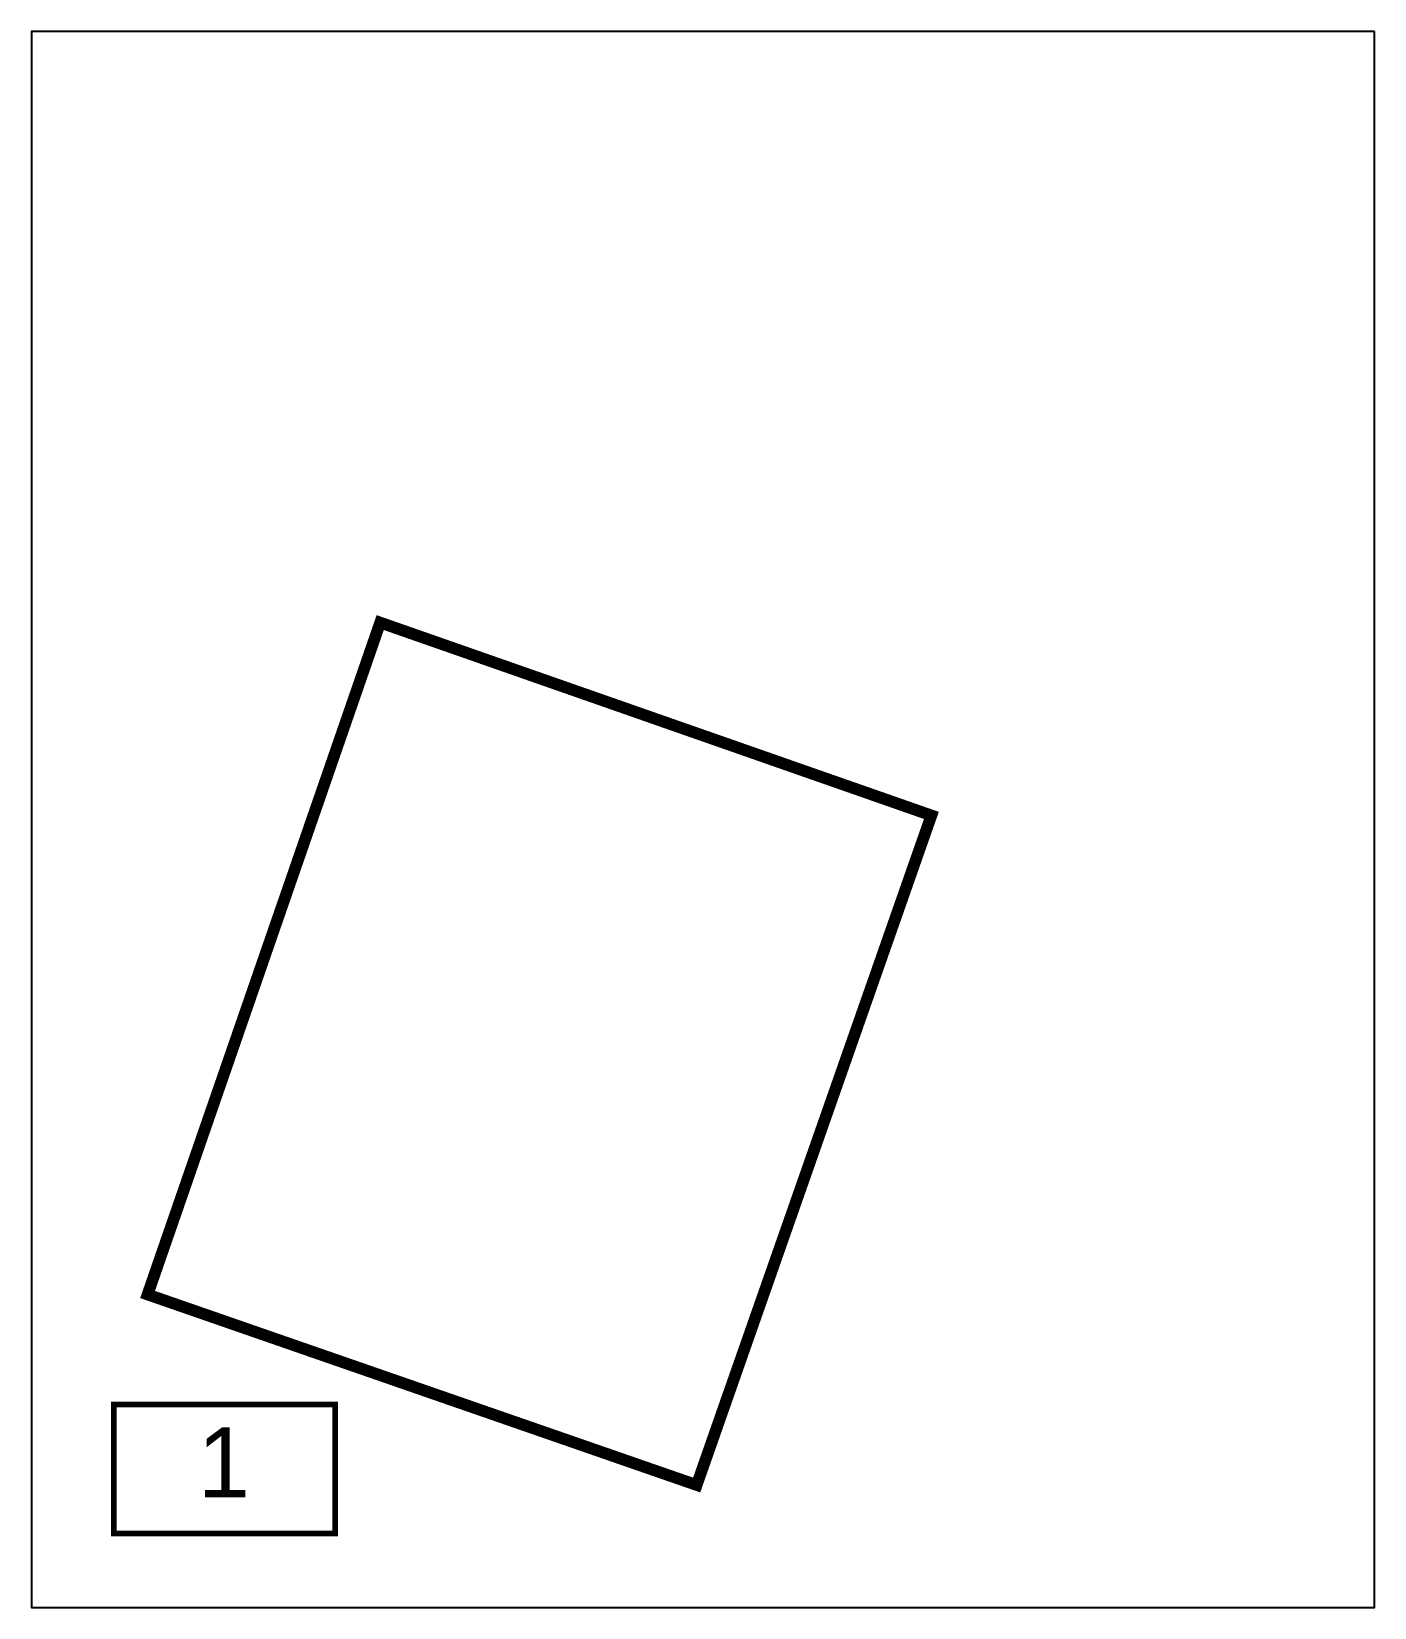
# Model space of a CAD drawing. Extents: x 186698.8 to 186756.3, y 654673.6 to 654741.1.
import ezdxf
from ezdxf.enums import TextEntityAlignment as Align

# ---------------------------------------------------------------- set-up
doc = ezdxf.new("R2010")
doc.units = 0
for name, color, linetype in [('hadpasa', 255, 'Continuous'), ('pgvul1', 253, 'Continuous'), ('PGVUL2', 152, 'Continuous')]:
    doc.layers.add(name, color=color, linetype=linetype)
doc.styles.add('style1', font='hebtxt.shx')

# ---------------------------------------------------------------- blocks, each defined once
blk = doc.blocks.new('hadpasa')
at = {"layer": 'hadpasa', "const_width": 0.25}
blk.add_lwpolyline([(-4.821, -2.883), (-4.821, 2.644), (4.655, 2.644), (4.655, -2.883)], close=True, dxfattribs=at)
at = {"style": 'style1'}
blk.add_attdef('PAGE', text='', height=3, dxfattribs=at).set_placement((-0.115, -1.336), align=Align.CENTER)
at = {"style": 'style1', "flags": 1}
for tag, p in [('SIZE', (-1.63, -4.267)), ('SCALE', (-1.595, -5.196)), ('PAGES', (-1.565, -6.311))]:
    blk.add_attdef(tag, p, '', height=0.75, dxfattribs=at)

msp = doc.modelspace()

# ---------------------------------------------------------------- linework, layer by layer
at = {"layer": 'hadpasa'}
msp.add_lwpolyline([(186756.261, 654741.085), (186698.761, 654741.085), (186698.761, 654673.585), (186756.261, 654673.585)], close=True, dxfattribs=at)
at = {"layer": 'pgvul1'}
msp.add_lwpolyline([(186713.69, 654715.77), (186737.29, 654707.51), (186727.24, 654678.83), (186703.73, 654686.99)], close=True, dxfattribs=at)
at = {"layer": 'PGVUL2', "const_width": 0.5}
msp.add_lwpolyline([(186713.69, 654715.77), (186737.29, 654707.51), (186727.24, 654678.83), (186703.73, 654686.99)], close=True, dxfattribs=at)

# ---------------------------------------------------------------- block references
at = {"layer": 'hadpasa'}
msp.add_blockref('hadpasa', (186707.108, 654679.634), dxfattribs=at).add_auto_attribs({'PAGE': '1'})

doc.saveas('drawing.dxf')
